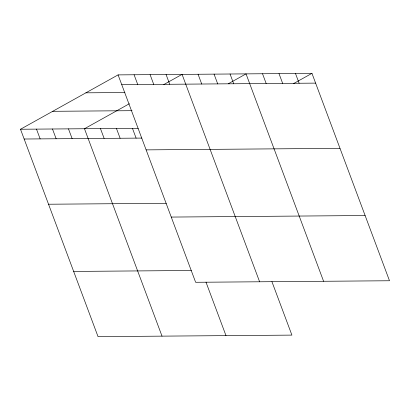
<?xml version="1.0" encoding="UTF-8"?>
<svg xmlns="http://www.w3.org/2000/svg" width="410" height="410" viewBox="0 0 410 410"><rect width="100%" height="100%" fill="white"/><g stroke="black" fill="none" stroke-linecap="round" stroke-linejoin="round"><path stroke-width="0.61" d="M271.912 281.639L291.905 335.108L98.041 336.646L20.5 129.247L118.095 74.892L311.959 73.354L389.5 280.753L195.637 282.29L118.095 74.892M129.401 103.72L84.475 128.74L162.017 336.138M163.744 84.588L182.071 74.384L259.612 281.783M228.278 83.773L246.046 73.877L323.587 281.275M293.632 83.558L311.959 73.354M121.749 84.655L315.608 83.117M85.89 92.829L124.912 92.522M52.706 111.31L132.035 110.679M20.5 129.247L138.211 128.315M24.149 139.016L141.865 138.083M146.129 149.875L339.992 148.338M48.534 204.231L166.25 203.298M171.257 217.069L365.115 215.532M73.656 271.43L191.373 270.492M295.477 73.482L299.131 83.25M279 73.615L282.654 83.379M262.523 73.744L266.172 83.512M230.051 74.005L233.7 83.768M214.056 74.128L217.71 83.896M198.066 74.256L201.715 84.019M166.076 74.512L169.73 84.275M150.086 74.635L153.735 84.404M134.09 74.763L137.739 84.527M205.999 282.167L225.992 335.631M132.456 128.361L136.105 138.129M116.46 128.489L120.115 138.252M100.465 128.617L104.119 138.38M68.48 128.868L72.129 138.636M52.485 128.996L56.139 138.759M36.495 129.124L40.144 138.887"/></g></svg>
